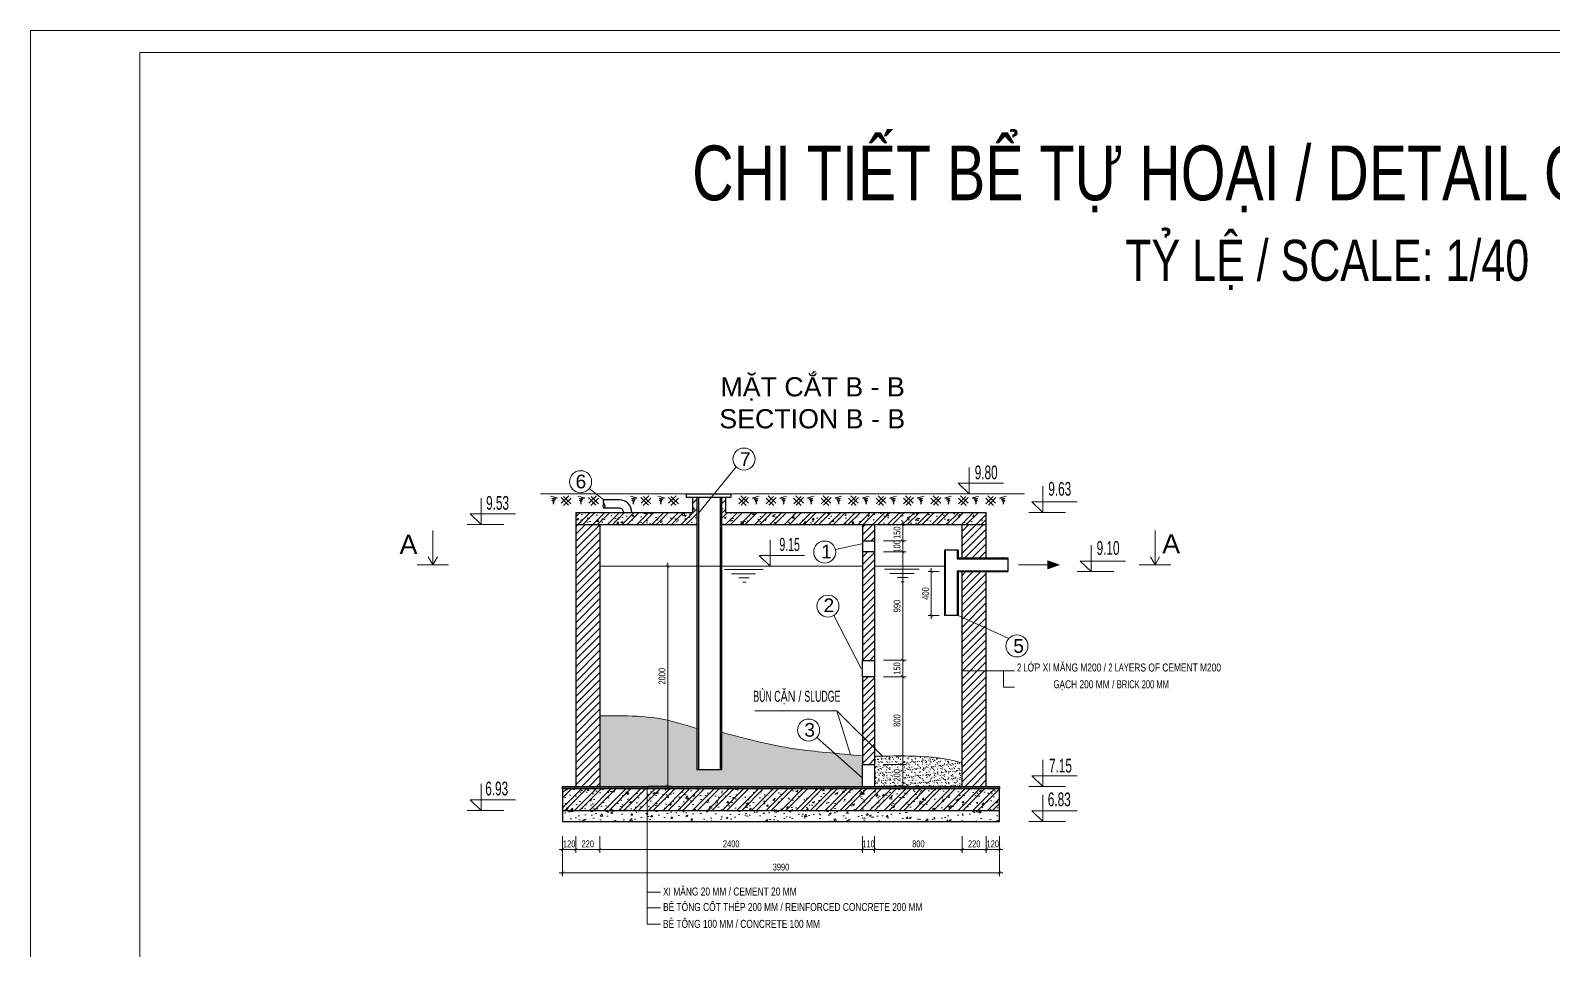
# Model space of a CAD drawing. Header units: millimetres. Extents: x -819040 to 60987, y -269988 to 131461.
# Drawn here: x -134897 to -120984, y -35667 to -27267 of the extents above; entities that cross this region are included whole.
import ezdxf

# ---------------------------------------------------------------- set-up
doc = ezdxf.new("R2010")
doc.units = ezdxf.units.MM
doc.layers.get('0').update_dxf_attribs({"lineweight": 9})
doc.layers.get('Defpoints').update_dxf_attribs({"lineweight": 9})
for name, color, linetype, lineweight in [('BE TU HOAI-CONTINOUS', 3, 'Continuous', 30), ('BUN CAN', 40, 'Continuous', 9), ('GHI CHU', 51, 'Continuous', 9), ('GHI CHU @ 50', 51, 'Continuous', 9), ('HATCH-BE TONG', 41, 'Continuous', 0), ('HATCH-CAN', 41, 'Continuous', 0), ('HATCH-COT THEP', 30, 'Continuous', 0), ('HATCH-GACH', 41, 'Continuous', 0), ('HATCH-XI MANG', 41, 'Continuous', 0), ('KHUNG GIAY-A2', 7, 'Continuous', 9), ('KICH THUOC', 21, 'Continuous', 13), ('KICH THUOC @ 25', 21, 'Continuous', 13), ('MO', 254, 'Continuous', 9), ('PTD-MAT DAT', 7, 'Continuous', 9)]:
    doc.layers.add(name, color=color, linetype=linetype, lineweight=lineweight)
doc.styles.add('arial', font='VnArial-NarrowH.TTF')
doc.styles.add('KICH THUOC', font='arial.ttf', dxfattribs={"width": 0.75})
doc.styles.get("Standard").update_dxf_attribs({"font": 'arial.ttf', "width": 0.75})
doc.styles.add('TCVN-10', font='arial.ttf', dxfattribs={"width": 0.75, "height": 10})
doc.styles.add('thep', font='VnArialH.TTF', dxfattribs={"width": 0.7})
doc.dimstyles.new('TCVN-2.5', dxfattribs={"dimtxt": 2.5, "dimasz": 1.2, "dimexe": 1.2, "dimexo": 0, "dimgap": 0.8, "dimtad": 1, "dimtoh": 1, "dimdec": 0, "dimzin": 0, "dimdsep": 46, "dimtxsty": 'KICH THUOC', "dimblk": 'ARCHTICK', "dimcen": 1.2, "dimdle": 1.2, "dimclrd": 31, "dimclre": 31, "dimclrt": 256, "dimadec": 0, "dimazin": 0, "dimtm": 1e-09, "dimtfac": 1, "dimtdec": 0, "dimtix": 1, "dimtofl": 0, "dimtmove": 0, "dimatfit": 2, "dimfxl": 7, "dimfxlon": 1, "dimtolj": 1, "dimtzin": 0, "dimlwd": -1, "dimlwe": -1, "dimarcsym": 1})
pattern_1 = [(45, (-2178.89, -239.356), (-33.67596, 33.67596), [])]
pattern_2 = [(50, (-2178.89, -259.36), (182.18467, -15.93909), [19.05, -209.55]), (355, (-2178.89, -259.36), (-35.24342, 191.05685), [15.24, -167.64058]), (100.45144, (-2163.7, -260.68), (146.94125, 175.11775), [16.19, -178.09024]), (46.1842, (-2178.89, -208.56), (271.07904, -42.04233), [28.575, -314.325]), (96.63556, (-2156.3, -212.06), (237.40413, 247.4261), [24.285, -267.1356]), (351.18415, (-2178.9, -208.56), (237.40413, 247.4261), [22.85997, -251.45973]), (21, (-2153.49, -221.26), (151.61439, -102.2652), [19.05, -209.55]), (326, (-2153.49, -221.26), (61.80203, 184.18797), [15.24, -167.64]), (71.45144, (-2140.85, -229.78), (213.41642, 81.92277), [16.19, -178.08994]), (37.5, (-2178.89, -259.356), (3.088603, 84.55504), [0, -165.608, 0, -170.18, 0, -168.275]), (7.5, (-2178.89, -259.36), (66.81966, 100.180575), [0, -97.028, 0, -161.798, 0, -64.135]), (327.5, (-2235.53, -259.356), (135.590595, -5.728744), [0, -63.5, 0, -198.12, 0, -262.89]), (317.5, (-2260.93, -259.36), (148.12918, 25.42649), [0, -82.55, 0, -131.572, 0, -186.69])]
pattern_3 = [(37.5, (-2178.89, -239.356), (-1.600031, 48.941324), [0, -38.608, 0, -43.18, 0, -41.275]), (7.5, (-2178.89, -239.356), (44.952328, 71.68251), [0, -20.828, 0, -34.798, 0, -13.335]), (327.5, (-2210.13, -239.356), (79.099237, 0.143718), [0, -12.7, 0, -45.72, 0, -59.69]), (317.5, (-2210.13, -239.356), (76.355645, 22.292932), [0, -6.35, 0, -29.972, 0, -34.29])]

# ---------------------------------------------------------------- blocks, each defined once
blk = doc.blocks.new('_ArchTick')
at = {"color": 0, "linetype": 'ByBlock', "const_width": 0.15}
blk.add_lwpolyline([(-0.5, -0.5), (0.5, 0.5)], dxfattribs=at)
blk = doc.blocks.new('*D2029')
at = {"layer": 'Defpoints', "color": 0, "transparency": 16777216}
for p in [(-129264, -32157), (-129076, -32157), (-129263, -34167)]:
    blk.add_point(p, dxfattribs=at)
at = {"layer": 'KICH THUOC', "color": 31, "transparency": 16777216}
for p, q in [((-129076, -34197), (-129076, -32127)), ((-129251, -32157), (-129046, -32157)), ((-129251, -34167), (-129046, -34167))]:
    blk.add_line(p, q, dxfattribs=at)
at = {"layer": 'KICH THUOC', "color": 31, "transparency": 16777216, "xscale": 29.99999999999998, "yscale": 29.99999999999998, "zscale": 29.99999999999998}
for p, rotation in [((-129076, -32157), 90), ((-129076, -34167), 270)]:
    blk.add_blockref('_ArchTick', p, dxfattribs=dict(at, rotation=rotation))
at = {"layer": 'KICH THUOC', "transparency": 16777216, "insert": (-129128, -33162), "char_height": 62.5, "attachment_point": 5, "rotation": 90, "style": 'KICH THUOC'}
blk.add_mtext('\\A1;2000', dxfattribs=at)
blk = doc.blocks.new('*D2050')
at = {"layer": 'Defpoints', "color": 0, "transparency": 16777216}
for p in [(-130036, -34622), (-129916, -34622), (-130036, -34744)]:
    blk.add_point(p, dxfattribs=at)
at = {"layer": 'KICH THUOC', "color": 31, "transparency": 16777216}
for p, q in [((-130036, -34622), (-130036, -34774)), ((-129916, -34622), (-129916, -34774)), ((-129886, -34744), (-130066, -34744))]:
    blk.add_line(p, q, dxfattribs=at)
at = {"layer": 'KICH THUOC', "color": 31, "transparency": 16777216, "xscale": 29.99999999999998, "yscale": 29.99999999999998, "zscale": 29.99999999999998, "rotation": 180}
blk.add_blockref('_ArchTick', (-130036, -34744), dxfattribs=at)
at = {"layer": 'KICH THUOC', "color": 31, "transparency": 16777216, "xscale": 29.99999999999998, "yscale": 29.99999999999998, "zscale": 29.99999999999998}
blk.add_blockref('_ArchTick', (-129916, -34744), dxfattribs=at)
at = {"layer": 'KICH THUOC', "transparency": 16777216, "insert": (-129976, -34693), "char_height": 62.5, "attachment_point": 5, "style": 'KICH THUOC'}
blk.add_mtext('\\A1;120', dxfattribs=at)
blk = doc.blocks.new('*D2051')
at = {"layer": 'Defpoints', "color": 0, "transparency": 16777216}
for p in [(-129916, -34622), (-129696, -34622), (-129696, -34744)]:
    blk.add_point(p, dxfattribs=at)
at = {"layer": 'KICH THUOC', "color": 31, "transparency": 16777216}
for p, q in [((-129916, -34622), (-129916, -34774)), ((-129696, -34622), (-129696, -34774)), ((-129946, -34744), (-129666, -34744))]:
    blk.add_line(p, q, dxfattribs=at)
at = {"layer": 'KICH THUOC', "color": 31, "transparency": 16777216, "xscale": 29.99999999999998, "yscale": 29.99999999999998, "zscale": 29.99999999999998, "rotation": 180}
blk.add_blockref('_ArchTick', (-129916, -34744), dxfattribs=at)
at = {"layer": 'KICH THUOC', "color": 31, "transparency": 16777216, "xscale": 29.99999999999998, "yscale": 29.99999999999998, "zscale": 29.99999999999998}
blk.add_blockref('_ArchTick', (-129696, -34744), dxfattribs=at)
at = {"layer": 'KICH THUOC', "transparency": 16777216, "insert": (-129806, -34693), "char_height": 62.5, "attachment_point": 5, "style": 'KICH THUOC'}
blk.add_mtext('\\A1;220', dxfattribs=at)
blk = doc.blocks.new('*D2052')
at = {"layer": 'Defpoints', "color": 0, "transparency": 16777216}
for p in [(-127296, -34622), (-127186, -34622), (-127186, -34744)]:
    blk.add_point(p, dxfattribs=at)
at = {"layer": 'KICH THUOC', "color": 31, "transparency": 16777216}
for p, q in [((-127296, -34622), (-127296, -34774)), ((-127186, -34622), (-127186, -34774)), ((-127326, -34744), (-127156, -34744))]:
    blk.add_line(p, q, dxfattribs=at)
at = {"layer": 'KICH THUOC', "color": 31, "transparency": 16777216, "xscale": 29.99999999999998, "yscale": 29.99999999999998, "zscale": 29.99999999999998, "rotation": 180}
blk.add_blockref('_ArchTick', (-127296, -34744), dxfattribs=at)
at = {"layer": 'KICH THUOC', "color": 31, "transparency": 16777216, "xscale": 29.99999999999998, "yscale": 29.99999999999998, "zscale": 29.99999999999998}
blk.add_blockref('_ArchTick', (-127186, -34744), dxfattribs=at)
at = {"layer": 'KICH THUOC', "transparency": 16777216, "insert": (-127241, -34693), "char_height": 62.5, "attachment_point": 5, "style": 'KICH THUOC'}
blk.add_mtext('\\A1;110', dxfattribs=at)
blk = doc.blocks.new('*D2053')
at = {"layer": 'Defpoints', "color": 0, "transparency": 16777216}
for p in [(-127186, -34622), (-126386, -34622), (-126386, -34744)]:
    blk.add_point(p, dxfattribs=at)
at = {"layer": 'KICH THUOC', "color": 31, "transparency": 16777216}
for p, q in [((-127186, -34622), (-127186, -34774)), ((-126386, -34622), (-126386, -34774)), ((-127216, -34744), (-126356, -34744))]:
    blk.add_line(p, q, dxfattribs=at)
at = {"layer": 'KICH THUOC', "color": 31, "transparency": 16777216, "xscale": 29.99999999999998, "yscale": 29.99999999999998, "zscale": 29.99999999999998, "rotation": 180}
blk.add_blockref('_ArchTick', (-127186, -34744), dxfattribs=at)
at = {"layer": 'KICH THUOC', "color": 31, "transparency": 16777216, "xscale": 29.99999999999998, "yscale": 29.99999999999998, "zscale": 29.99999999999998}
blk.add_blockref('_ArchTick', (-126386, -34744), dxfattribs=at)
at = {"layer": 'KICH THUOC', "transparency": 16777216, "insert": (-126786, -34693), "char_height": 62.5, "attachment_point": 5, "style": 'KICH THUOC'}
blk.add_mtext('\\A1;800', dxfattribs=at)
blk = doc.blocks.new('*D2054')
at = {"layer": 'Defpoints', "color": 0, "transparency": 16777216}
for p in [(-126386, -34622), (-126166, -34622), (-126166, -34744)]:
    blk.add_point(p, dxfattribs=at)
at = {"layer": 'KICH THUOC', "color": 31, "transparency": 16777216}
for p, q in [((-126386, -34622), (-126386, -34774)), ((-126166, -34622), (-126166, -34774)), ((-126416, -34744), (-126136, -34744))]:
    blk.add_line(p, q, dxfattribs=at)
at = {"layer": 'KICH THUOC', "color": 31, "transparency": 16777216, "xscale": 29.99999999999998, "yscale": 29.99999999999998, "zscale": 29.99999999999998, "rotation": 180}
blk.add_blockref('_ArchTick', (-126386, -34744), dxfattribs=at)
at = {"layer": 'KICH THUOC', "color": 31, "transparency": 16777216, "xscale": 29.99999999999998, "yscale": 29.99999999999998, "zscale": 29.99999999999998}
blk.add_blockref('_ArchTick', (-126166, -34744), dxfattribs=at)
at = {"layer": 'KICH THUOC', "transparency": 16777216, "insert": (-126276, -34693), "char_height": 62.5, "attachment_point": 5, "style": 'KICH THUOC'}
blk.add_mtext('\\A1;220', dxfattribs=at)
blk = doc.blocks.new('*D2055')
at = {"layer": 'Defpoints', "color": 0, "transparency": 16777216}
for p in [(-130036, -34622), (-126046, -34622), (-126046, -34957)]:
    blk.add_point(p, dxfattribs=at)
at = {"layer": 'KICH THUOC', "color": 31, "transparency": 16777216}
for p, q in [((-130036, -34782), (-130036, -34987)), ((-126046, -34782), (-126046, -34987)), ((-130066, -34957), (-126016, -34957))]:
    blk.add_line(p, q, dxfattribs=at)
at = {"layer": 'KICH THUOC', "color": 31, "transparency": 16777216, "xscale": 29.99999999999998, "yscale": 29.99999999999998, "zscale": 29.99999999999998, "rotation": 180}
blk.add_blockref('_ArchTick', (-130036, -34957), dxfattribs=at)
at = {"layer": 'KICH THUOC', "color": 31, "transparency": 16777216, "xscale": 29.99999999999998, "yscale": 29.99999999999998, "zscale": 29.99999999999998}
blk.add_blockref('_ArchTick', (-126046, -34957), dxfattribs=at)
at = {"layer": 'KICH THUOC', "transparency": 16777216, "insert": (-128041, -34905), "char_height": 62.5, "attachment_point": 5, "style": 'KICH THUOC'}
blk.add_mtext('\\A1;3990', dxfattribs=at)
blk = doc.blocks.new('*D2065')
at = {"layer": 'Defpoints', "color": 0, "transparency": 16777216}
for p in [(-126166, -34622), (-126046, -34622), (-126046, -34744)]:
    blk.add_point(p, dxfattribs=at)
at = {"layer": 'KICH THUOC', "color": 31, "transparency": 16777216}
for p, q in [((-126166, -34622), (-126166, -34774)), ((-126046, -34622), (-126046, -34774)), ((-126196, -34744), (-126016, -34744))]:
    blk.add_line(p, q, dxfattribs=at)
at = {"layer": 'KICH THUOC', "color": 31, "transparency": 16777216, "xscale": 29.99999999999998, "yscale": 29.99999999999998, "zscale": 29.99999999999998, "rotation": 180}
blk.add_blockref('_ArchTick', (-126166, -34744), dxfattribs=at)
at = {"layer": 'KICH THUOC', "color": 31, "transparency": 16777216, "xscale": 29.99999999999998, "yscale": 29.99999999999998, "zscale": 29.99999999999998}
blk.add_blockref('_ArchTick', (-126046, -34744), dxfattribs=at)
at = {"layer": 'KICH THUOC', "transparency": 16777216, "insert": (-126106, -34693), "char_height": 62.5, "attachment_point": 5, "style": 'KICH THUOC'}
blk.add_mtext('\\A1;120', dxfattribs=at)
blk = doc.blocks.new('*D2068')
at = {"layer": 'Defpoints', "color": 0, "transparency": 16777216}
for p in [(-126595, -32207), (-126668, -32607), (-126595, -32607)]:
    blk.add_point(p, dxfattribs=at)
at = {"layer": 'KICH THUOC', "color": 31, "transparency": 16777216}
for p, q in [((-126595, -32207), (-126698, -32207)), ((-126668, -32177), (-126668, -32637)), ((-126595, -32607), (-126698, -32607))]:
    blk.add_line(p, q, dxfattribs=at)
at = {"layer": 'KICH THUOC', "color": 31, "transparency": 16777216, "xscale": 29.99999999999998, "yscale": 29.99999999999998, "zscale": 29.99999999999998}
for p, rotation in [((-126668, -32207), 90), ((-126668, -32607), 270)]:
    blk.add_blockref('_ArchTick', p, dxfattribs=dict(at, rotation=rotation))
at = {"layer": 'KICH THUOC', "transparency": 16777216, "insert": (-126720, -32407), "char_height": 62.5, "attachment_point": 5, "rotation": 90, "style": 'KICH THUOC'}
blk.add_mtext('\\A1;400', dxfattribs=at)
blk = doc.blocks.new('*D2071')
at = {"layer": 'Defpoints', "color": 0, "transparency": 16777216}
for p in [(-129696, -34622), (-127296, -34622), (-127296, -34744)]:
    blk.add_point(p, dxfattribs=at)
at = {"layer": 'KICH THUOC', "color": 31, "transparency": 16777216}
for p, q in [((-129696, -34622), (-129696, -34774)), ((-127296, -34622), (-127296, -34774)), ((-129726, -34744), (-127266, -34744))]:
    blk.add_line(p, q, dxfattribs=at)
at = {"layer": 'KICH THUOC', "color": 31, "transparency": 16777216, "xscale": 29.99999999999998, "yscale": 29.99999999999998, "zscale": 29.99999999999998, "rotation": 180}
blk.add_blockref('_ArchTick', (-129696, -34744), dxfattribs=at)
at = {"layer": 'KICH THUOC', "color": 31, "transparency": 16777216, "xscale": 29.99999999999998, "yscale": 29.99999999999998, "zscale": 29.99999999999998}
blk.add_blockref('_ArchTick', (-127296, -34744), dxfattribs=at)
at = {"layer": 'KICH THUOC', "transparency": 16777216, "insert": (-128496, -34693), "char_height": 62.5, "attachment_point": 5, "style": 'KICH THUOC'}
blk.add_mtext('\\A1;2400', dxfattribs=at)
blk = doc.blocks.new('*D2073')
at = {"layer": 'Defpoints', "color": 0, "transparency": 16777216}
for p in [(-127186, -33967), (-126929, -33967), (-127186, -34167)]:
    blk.add_point(p, dxfattribs=at)
at = {"layer": 'KICH THUOC', "color": 31, "transparency": 16777216}
for p, q in [((-126929, -34197), (-126929, -33937)), ((-127104, -33967), (-126899, -33967)), ((-127104, -34167), (-126899, -34167))]:
    blk.add_line(p, q, dxfattribs=at)
at = {"layer": 'KICH THUOC', "color": 31, "transparency": 16777216, "xscale": 29.99999999999998, "yscale": 29.99999999999998, "zscale": 29.99999999999998}
for p, rotation in [((-126929, -33967), 90), ((-126929, -34167), 270)]:
    blk.add_blockref('_ArchTick', p, dxfattribs=dict(at, rotation=rotation))
at = {"layer": 'KICH THUOC', "transparency": 16777216, "insert": (-126981, -34067), "char_height": 62.5, "attachment_point": 5, "rotation": 90, "style": 'KICH THUOC'}
blk.add_mtext('\\A1;200', dxfattribs=at)
blk = doc.blocks.new('*D2074')
at = {"layer": 'Defpoints', "color": 0, "transparency": 16777216}
for p in [(-127186, -33167), (-126929, -33167), (-127186, -33967)]:
    blk.add_point(p, dxfattribs=at)
at = {"layer": 'KICH THUOC', "color": 31, "transparency": 16777216}
for p, q in [((-127104, -33167), (-126899, -33167)), ((-126929, -33997), (-126929, -33137)), ((-127104, -33967), (-126899, -33967))]:
    blk.add_line(p, q, dxfattribs=at)
at = {"layer": 'KICH THUOC', "color": 31, "transparency": 16777216, "xscale": 29.99999999999998, "yscale": 29.99999999999998, "zscale": 29.99999999999998}
for p, rotation in [((-126929, -33167), 90), ((-126929, -33967), 270)]:
    blk.add_blockref('_ArchTick', p, dxfattribs=dict(at, rotation=rotation))
at = {"layer": 'KICH THUOC', "transparency": 16777216, "insert": (-126981, -33567), "char_height": 62.5, "attachment_point": 5, "rotation": 90, "style": 'KICH THUOC'}
blk.add_mtext('\\A1;800', dxfattribs=at)
blk = doc.blocks.new('*D2075')
at = {"layer": 'Defpoints', "color": 0, "transparency": 16777216}
for p in [(-127186, -33017), (-126929, -33017), (-127186, -33167)]:
    blk.add_point(p, dxfattribs=at)
at = {"layer": 'KICH THUOC', "color": 31, "transparency": 16777216}
for p, q in [((-127104, -33017), (-126899, -33017)), ((-126929, -33197), (-126929, -32987)), ((-127104, -33167), (-126899, -33167))]:
    blk.add_line(p, q, dxfattribs=at)
at = {"layer": 'KICH THUOC', "color": 31, "transparency": 16777216, "xscale": 29.99999999999998, "yscale": 29.99999999999998, "zscale": 29.99999999999998}
for p, rotation in [((-126929, -33017), 90), ((-126929, -33167), 270)]:
    blk.add_blockref('_ArchTick', p, dxfattribs=dict(at, rotation=rotation))
at = {"layer": 'KICH THUOC', "transparency": 16777216, "insert": (-126981, -33092), "char_height": 62.5, "attachment_point": 5, "rotation": 90, "style": 'KICH THUOC'}
blk.add_mtext('\\A1;150', dxfattribs=at)
blk = doc.blocks.new('*D2076')
at = {"layer": 'Defpoints', "color": 0, "transparency": 16777216}
for p in [(-127186, -32027), (-126929, -32027), (-127186, -33017)]:
    blk.add_point(p, dxfattribs=at)
at = {"layer": 'KICH THUOC', "color": 31, "transparency": 16777216}
for p, q in [((-126929, -33047), (-126929, -31997)), ((-127104, -32027), (-126899, -32027)), ((-127104, -33017), (-126899, -33017))]:
    blk.add_line(p, q, dxfattribs=at)
at = {"layer": 'KICH THUOC', "color": 31, "transparency": 16777216, "xscale": 29.99999999999998, "yscale": 29.99999999999998, "zscale": 29.99999999999998}
for p, rotation in [((-126929, -32027), 90), ((-126929, -33017), 270)]:
    blk.add_blockref('_ArchTick', p, dxfattribs=dict(at, rotation=rotation))
at = {"layer": 'KICH THUOC', "transparency": 16777216, "insert": (-126981, -32522), "char_height": 62.5, "attachment_point": 5, "rotation": 90, "style": 'KICH THUOC'}
blk.add_mtext('\\A1;990', dxfattribs=at)
blk = doc.blocks.new('*D2077')
at = {"layer": 'Defpoints', "color": 0, "transparency": 16777216}
for p in [(-127186, -31927), (-126929, -31927), (-127186, -32027)]:
    blk.add_point(p, dxfattribs=at)
at = {"layer": 'KICH THUOC', "color": 31, "transparency": 16777216}
for p, q in [((-127104, -31927), (-126899, -31927)), ((-126929, -32057), (-126929, -31897)), ((-127104, -32027), (-126899, -32027))]:
    blk.add_line(p, q, dxfattribs=at)
at = {"layer": 'KICH THUOC', "color": 31, "transparency": 16777216, "xscale": 29.99999999999998, "yscale": 29.99999999999998, "zscale": 29.99999999999998}
for p, rotation in [((-126929, -31927), 90), ((-126929, -32027), 270)]:
    blk.add_blockref('_ArchTick', p, dxfattribs=dict(at, rotation=rotation))
at = {"layer": 'KICH THUOC', "transparency": 16777216, "insert": (-126981, -31977), "char_height": 62.5, "attachment_point": 5, "rotation": 90, "style": 'KICH THUOC'}
blk.add_mtext('\\A1;100', dxfattribs=at)
blk = doc.blocks.new('*U59')
at = {"layer": 'PTD-MAT DAT'}
for p, q in [((-147434, -32064), (-142090, -32064)), ((-147152, -32274), (-147291, -32139)), ((-147290, -32248), (-147155, -32109)), ((-147113, -32234), (-147252, -32100)), ((-147244, -32270), (-147110, -32131)), ((-146652, -32274), (-146791, -32139)), ((-146790, -32248), (-146655, -32109)), ((-146613, -32234), (-146752, -32100)), ((-146744, -32270), (-146610, -32131)), ((-146152, -32274), (-146291, -32139)), ((-146290, -32248), (-146155, -32109)), ((-146113, -32234), (-146252, -32100)), ((-146244, -32270), (-146110, -32131)), ((-145652, -32274), (-145791, -32139)), ((-145790, -32248), (-145655, -32109)), ((-145613, -32234), (-145752, -32100)), ((-145744, -32270), (-145610, -32131)), ((-145152, -32274), (-145291, -32139)), ((-145290, -32248), (-145155, -32109)), ((-145113, -32234), (-145252, -32100)), ((-145244, -32270), (-145110, -32131)), ((-144652, -32274), (-144791, -32139)), ((-144790, -32248), (-144655, -32109)), ((-144613, -32234), (-144752, -32100)), ((-144744, -32270), (-144610, -32131)), ((-144152, -32274), (-144291, -32139)), ((-144290, -32248), (-144155, -32109)), ((-144113, -32234), (-144252, -32100)), ((-144244, -32270), (-144110, -32131)), ((-143652, -32274), (-143791, -32139)), ((-143790, -32248), (-143655, -32109)), ((-143613, -32234), (-143752, -32100)), ((-143744, -32270), (-143610, -32131)), ((-143152, -32274), (-143291, -32139)), ((-143290, -32248), (-143155, -32109)), ((-143113, -32234), (-143252, -32100)), ((-143244, -32270), (-143110, -32131)), ((-142652, -32274), (-142791, -32139)), ((-142790, -32248), (-142655, -32109)), ((-142613, -32234), (-142752, -32100)), ((-142744, -32270), (-142610, -32131))]:
    blk.add_line(p, q, dxfattribs=at)
for points in [[(-146917, -32107), (-147033, -32140), (-146939, -32150), (-147006, -32174), (-146944, -32184), (-146986, -32201), (-146959, -32208), (-146975, -32217), (-146967, -32227), (-146975, -32240), (-146967, -32254)], [(-146417, -32107), (-146533, -32140), (-146439, -32150), (-146506, -32174), (-146444, -32184), (-146486, -32201), (-146459, -32208), (-146475, -32217), (-146467, -32227), (-146475, -32240), (-146467, -32254)], [(-145917, -32107), (-146033, -32140), (-145939, -32150), (-146006, -32174), (-145944, -32184), (-145986, -32201), (-145959, -32208), (-145975, -32217), (-145967, -32227), (-145975, -32240), (-145967, -32254)], [(-145417, -32107), (-145533, -32140), (-145439, -32150), (-145506, -32174), (-145444, -32184), (-145486, -32201), (-145459, -32208), (-145475, -32217), (-145467, -32227), (-145475, -32240), (-145467, -32254)], [(-144917, -32107), (-145033, -32140), (-144939, -32150), (-145006, -32174), (-144944, -32184), (-144986, -32201), (-144959, -32208), (-144975, -32217), (-144967, -32227), (-144975, -32240), (-144967, -32254)], [(-144417, -32107), (-144533, -32140), (-144439, -32150), (-144506, -32174), (-144444, -32184), (-144486, -32201), (-144459, -32208), (-144475, -32217), (-144467, -32227), (-144475, -32240), (-144467, -32254)], [(-143917, -32107), (-144033, -32140), (-143939, -32150), (-144006, -32174), (-143944, -32184), (-143986, -32201), (-143959, -32208), (-143975, -32217), (-143967, -32227), (-143975, -32240), (-143967, -32254)], [(-143417, -32107), (-143533, -32140), (-143439, -32150), (-143506, -32174), (-143444, -32184), (-143486, -32201), (-143459, -32208), (-143475, -32217), (-143467, -32227), (-143475, -32240), (-143467, -32254)], [(-142917, -32107), (-143033, -32140), (-142939, -32150), (-143006, -32174), (-142944, -32184), (-142986, -32201), (-142959, -32208), (-142975, -32217), (-142967, -32227), (-142975, -32240), (-142967, -32254)], [(-142417, -32107), (-142533, -32140), (-142439, -32150), (-142506, -32174), (-142444, -32184), (-142486, -32201), (-142459, -32208), (-142475, -32217), (-142467, -32227), (-142475, -32240), (-142467, -32254)]]:
    blk.add_spline(points, degree=3, dxfattribs=at)
blk = doc.blocks.new('*U60')
at = {"layer": 'PTD-MAT DAT'}
for p, q in [((-147434, -32064), (-148634, -32064)), ((-148125, -32270), (-148259, -32131)), ((-148256, -32234), (-148117, -32100)), ((-148217, -32274), (-148078, -32139)), ((-148079, -32248), (-148214, -32109)), ((-147625, -32270), (-147759, -32131)), ((-147756, -32234), (-147617, -32100)), ((-147717, -32274), (-147578, -32139)), ((-147579, -32248), (-147714, -32109))]:
    blk.add_line(p, q, dxfattribs=at)
for points in [[(-148452, -32107), (-148336, -32140), (-148430, -32150), (-148363, -32174), (-148425, -32184), (-148383, -32201), (-148410, -32208), (-148394, -32217), (-148402, -32227), (-148394, -32240), (-148402, -32254)], [(-147952, -32107), (-147836, -32140), (-147930, -32150), (-147863, -32174), (-147925, -32184), (-147883, -32201), (-147910, -32208), (-147894, -32217), (-147902, -32227), (-147894, -32240), (-147902, -32254)]]:
    blk.add_spline(points, degree=3, dxfattribs=at)
blk = doc.blocks.new('*D2125')
at = {"layer": 'Defpoints', "color": 0, "transparency": 16777216}
for p in [(-126929, -31777), (-126929, -31777), (-127186, -31927)]:
    blk.add_point(p, dxfattribs=at)
at = {"layer": 'KICH THUOC', "color": 31, "transparency": 16777216}
for p, q in [((-126929, -31777), (-126959, -31777)), ((-126929, -31957), (-126929, -31747)), ((-127104, -31927), (-126899, -31927))]:
    blk.add_line(p, q, dxfattribs=at)
at = {"layer": 'KICH THUOC', "color": 31, "transparency": 16777216, "xscale": 29.99999999999998, "yscale": 29.99999999999998, "zscale": 29.99999999999998}
for p, rotation in [((-126929, -31777), 90), ((-126929, -31927), 270)]:
    blk.add_blockref('_ArchTick', p, dxfattribs=dict(at, rotation=rotation))
at = {"layer": 'KICH THUOC', "transparency": 16777216, "insert": (-126981, -31852), "char_height": 62.5, "attachment_point": 5, "rotation": 90, "style": 'KICH THUOC'}
blk.add_mtext('\\A1;150', dxfattribs=at)

msp = doc.modelspace()

# ---------------------------------------------------------------- hatches: boundary and pattern name
at = {"layer": 'HATCH-BE TONG'}
h = msp.add_hatch(dxfattribs=at)
h.set_pattern_fill('AR-CONC', color=256)
h.set_pattern_definition([(50, (-2178.89, -239.36), (182.18467, -15.93909), [19.05, -209.55]), (355, (-2178.89, -239.36), (-35.24342, 191.05685), [15.24, -167.64058]), (100.45144, (-2163.7, -240.68), (146.94125, 175.11775), [16.19, -178.09024]), (46.1842, (-2178.89, -188.56), (271.07904, -42.04233), [28.575, -314.325]), (96.63556, (-2156.3, -192.06), (237.40413, 247.4261), [24.285, -267.1356]), (351.18415, (-2178.9, -188.56), (237.40413, 247.4261), [22.85997, -251.45973]), (21, (-2153.49, -201.26), (151.61439, -102.2652), [19.05, -209.55]), (326, (-2153.49, -201.26), (61.80203, 184.18797), [15.24, -167.64]), (71.45144, (-2140.85, -209.78), (213.41642, 81.92277), [16.19, -178.08994]), (37.5, (-2178.89, -239.356), (3.088603, 84.55504), [0, -165.608, 0, -170.18, 0, -168.275]), (7.5, (-2178.89, -239.36), (66.81966, 100.180575), [0, -97.028, 0, -161.798, 0, -64.135]), (327.5, (-2235.53, -239.356), (135.590595, -5.728744), [0, -63.5, 0, -198.12, 0, -262.89]), (317.5, (-2260.93, -239.36), (148.12918, 25.42649), [0, -82.55, 0, -131.572, 0, -186.69])])
h.paths.add_polyline_path([(-128808.5, -31547.5), (-128846, -31547.5), (-128846, -31667.5), (-129479.6, -31667.5), (-129916, -31667.5), (-129916, -31777.5), (-129479.6, -31777.5), (-128808.5, -31777.5)])
h.paths.add_polyline_path([(-126166, -31667.5), (-127646, -31667.5), (-128546, -31667.5), (-128546, -31547.5), (-128583.5, -31547.5), (-128583.5, -31777.5), (-127696, -31777.5), (-126166, -31777.5)])
h = msp.add_hatch(dxfattribs=at)
h.set_pattern_fill('AR-CONC', color=256)
h.set_pattern_definition(pattern_2)
h.paths.add_polyline_path([(-126046, -34187.5), (-129263.1, -34187.5), (-129263.1, -34387.5), (-126046, -34387.5)])
h.paths.add_polyline_path([(-129263.1, -34187.5), (-130036, -34187.5), (-130036, -34387.5), (-129263.1, -34387.5)])
h = msp.add_hatch(dxfattribs=at)
h.set_pattern_fill('AR-CONC', color=256)
h.set_pattern_definition(pattern_2)
h.paths.add_polyline_path([(-126046, -34387.5), (-129263.1, -34387.5), (-129263.1, -34487.5), (-126046, -34487.5)])
h.paths.add_polyline_path([(-129263.1, -34387.5), (-130036, -34387.5), (-130036, -34487.5), (-129263.1, -34487.5)])
at = {"layer": 'HATCH-CAN'}
h = msp.add_hatch(dxfattribs=at)
h.set_pattern_fill('AR-SAND', color=256)
h.set_pattern_definition(pattern_3)
edge = h.paths.add_edge_path()
edge.add_spline(control_points=[(-128808.5, -33639.8), (-128927.9, -33602.9), (-129165.7, -33529.3), (-129468.3, -33523), (-129643.8, -33523.4), (-129696, -33523.5)], knot_values=[0, 0, 0, 0, 373.1402615, 743.1411679, 900.131054, 900.131054, 900.131054, 900.131054], degree=3, periodic=0)
edge.add_line((-129696, -33523.5), (-129696, -34167.5))
edge.add_line((-129696, -34167.5), (-127296, -34167.5))
edge.add_line((-127296, -34167.5), (-127296, -33967.5))
edge.add_line((-127296, -33967.5), (-127296, -33890))
edge.add_spline(control_points=[(-127296, -33890), (-127406.5, -33879.6), (-127613.7, -33860), (-128048, -33816.2), (-128362.9, -33732.8), (-128583.5, -33673.8)], knot_values=[12.9043982, 12.9043982, 12.9043982, 12.9043982, 345.8757336, 637.3237923, 1320.7588681, 1320.7588681, 1320.7588681, 1320.7588681], degree=3, periodic=0)
edge.add_line((-128583.5, -33673.8), (-128583.5, -34017.4))
edge.add_line((-128583.5, -34017.4), (-128808.5, -34017.4))
edge.add_line((-128808.5, -34017.4), (-128808.5, -33639.8))
h = msp.add_hatch(dxfattribs=at)
h.set_pattern_fill('AR-SAND', color=256)
h.set_pattern_definition(pattern_3)
edge = h.paths.add_edge_path()
edge.add_spline(control_points=[(-126386, -33955.4), (-126416.5, -33946.5), (-126493.9, -33923.9), (-126760.3, -33883.8), (-126997.6, -33889.1), (-127186, -33893.3)], knot_values=[0, 0, 0, 0, 95.2440023, 241.5570627, 805.505561, 805.505561, 805.505561, 805.505561], degree=3, periodic=0)
edge.add_line((-127186, -33893.3), (-127186, -33967.5))
edge.add_line((-127186, -33967.5), (-127186, -34167.5))
edge.add_line((-127186, -34167.5), (-126386, -34167.5))
edge.add_line((-126386, -34167.5), (-126386, -33955.4))
at = {"layer": 'HATCH-COT THEP'}
h = msp.add_hatch(dxfattribs=at)
h.set_pattern_fill('ANSI32', color=256, scale=10)
h.set_pattern_definition([(45, (-2178.89, -239.36), (-67.35192, 67.35192), []), (45, (-2133.99, -239.36), (-67.35192, 67.35192), [])])
h.paths.add_polyline_path([(-128808.5, -31547.5), (-128846, -31547.5), (-128846, -31667.5), (-129479.6, -31667.5), (-129916, -31667.5), (-129916, -31777.5), (-129479.6, -31777.5), (-128808.5, -31777.5)])
h.paths.add_polyline_path([(-126166, -31667.5), (-127646, -31667.5), (-128546, -31667.5), (-128546, -31547.5), (-128583.5, -31547.5), (-128583.5, -31777.5), (-127696, -31777.5), (-126166, -31777.5)])
h = msp.add_hatch(dxfattribs=at)
h.set_pattern_fill('ANSI32', color=256, scale=10)
h.set_pattern_definition([(45, (-2178.89, -259.36), (-67.35192, 67.35192), []), (45, (-2133.99, -259.36), (-67.35192, 67.35192), [])])
h.paths.add_polyline_path([(-129263.1, -34187.5), (-130036, -34187.5), (-130036, -34387.5), (-129263.1, -34387.5)])
h.paths.add_polyline_path([(-126046, -34187.5), (-129263.1, -34187.5), (-129263.1, -34387.5), (-126046, -34387.5)])
at = {"layer": 'HATCH-GACH'}
h = msp.add_hatch(dxfattribs=at)
h.set_pattern_fill('ANSI31', color=256, scale=15)
h.set_pattern_definition(pattern_1)
h.paths.add_polyline_path([(-129916, -31777.5), (-129916, -32167.5), (-129696, -32167.5), (-129696, -31777.5)])
h.paths.add_polyline_path([(-129696, -32167.5), (-129916, -32167.5), (-129916, -34167.5), (-129696, -34167.5)])
h = msp.add_hatch(dxfattribs=at)
h.set_pattern_fill('ANSI31', color=256, scale=15)
h.set_pattern_definition(pattern_1)
h.paths.add_polyline_path([(-127186, -31777.5), (-127296, -31777.5), (-127296, -31927.5), (-127186, -31927.5)])
h = msp.add_hatch(dxfattribs=at)
h.set_pattern_fill('ANSI31', color=256, scale=15)
h.set_pattern_definition(pattern_1)
h.paths.add_polyline_path([(-126166, -32207.5), (-126386, -32207.5), (-126386, -34167.5), (-126166, -34167.5)])
h.paths.add_polyline_path([(-126386, -32082.5), (-126166, -32082.5), (-126166, -31777.5), (-126386, -31777.5)])
h = msp.add_hatch(dxfattribs=at)
h.set_pattern_fill('ANSI31', color=256, scale=15)
h.set_pattern_definition(pattern_1)
h.paths.add_polyline_path([(-127186, -32027.5), (-127296, -32027.5), (-127296, -33017.5), (-127186, -33017.5)])
h = msp.add_hatch(dxfattribs=at)
h.set_pattern_fill('ANSI31', color=256, scale=15)
h.set_pattern_definition(pattern_1)
h.paths.add_polyline_path([(-127186, -33167.5), (-127296, -33167.5), (-127296, -33967.5), (-127186, -33967.5)])
at = {"layer": 'HATCH-XI MANG'}
h = msp.add_hatch(dxfattribs=at)
h.set_pattern_fill('DOTS', color=256, scale=5)
h.paths.add_polyline_path([(-126046, -34167.5), (-130036, -34167.5), (-130036, -34187.5), (-126046, -34187.5)])
at = {"layer": 'MO'}
msp.add_hatch(color=256, dxfattribs=at).paths.add_polyline_path([(-125500.6, -32145), (-125602.5, -32107.7), (-125602.5, -32182.2)])

# ---------------------------------------------------------------- linework, layer by layer
at = {"layer": 'BE TU HOAI-CONTINOUS', "ltscale": 100}
for p, q in [((-129517.1, -31551.5), (-129659, -31551.5)), ((-128906.2, -31497.5), (-128499.4, -31497.5)), ((-128906.2, -31497.5), (-128906.2, -31527.5)), ((-128906.2, -31527.5), (-128796, -31527.5)), ((-128846, -31667.5), (-128846, -31527.5)), ((-128808.5, -31527.5), (-128808.5, -34017.4)), ((-128796, -31527.5), (-128499.4, -31527.5)), ((-128796, -31527.5), (-128796, -34017.4)), ((-128596, -31527.5), (-128596, -34017.4)), ((-128583.5, -31527.5), (-128583.5, -34017.4)), ((-128546, -31667.5), (-128546, -31527.5)), ((-128499.4, -31497.5), (-128499.4, -31527.5)), ((-129916, -31667.5), (-129916, -32167.5)), ((-129916, -31667.5), (-129479.6, -31667.5)), ((-129517.1, -31626.5), (-129659, -31626.5)), ((-129479.6, -31667.5), (-128846, -31667.5)), ((-128546, -31667.5), (-127646, -31667.5)), ((-127646, -31667.5), (-126166, -31667.5)), ((-126166, -32082.5), (-126166, -31667.5)), ((-129916, -31777.5), (-129479.6, -31777.5)), ((-129696, -31777.5), (-129696, -32167.5)), ((-129479.6, -31777.5), (-128808.5, -31777.5)), ((-128583.5, -31777.5), (-127696, -31777.5)), ((-127696, -31777.5), (-126166, -31777.5)), ((-127296, -31777.5), (-127296, -33017.5)), ((-127186, -31777.5), (-127186, -33017.5)), ((-126386, -32082.5), (-126386, -31777.5)), ((-126548.5, -32010.7), (-126548.5, -32607.5)), ((-126423.5, -32010.7), (-126548.5, -32010.7)), ((-126541, -32010.7), (-126541, -32607.5)), ((-126431, -32010.7), (-126431, -32090)), ((-126431, -32090), (-125967.7, -32090)), ((-126423.5, -32010.7), (-126423.5, -32082.5)), ((-126423.5, -32082.5), (-125967.7, -32082.5)), ((-125967.7, -32082.5), (-125967.7, -32207.5)), ((-129916, -32167.5), (-129916, -34167.5)), ((-129696, -32167.5), (-129696, -34167.5)), ((-126431, -32200), (-126431, -32607.5)), ((-126431, -32200), (-125967.7, -32200)), ((-126423.5, -32207.5), (-126423.5, -32607.5)), ((-126423.5, -32207.5), (-125967.7, -32207.5)), ((-126386, -34167.5), (-126386, -32207.5)), ((-126166, -34167.5), (-126166, -32207.5)), ((-126423.5, -32607.5), (-126548.5, -32607.5)), ((-127296, -33167.5), (-127296, -33967.5)), ((-127186, -33167.5), (-127186, -33967.5)), ((-128583.5, -34017.4), (-128808.5, -34017.4)), ((-130036, -34187.5), (-130036, -34487.5)), ((-130036, -34187.5), (-126046, -34187.5)), ((-126046, -34487.5), (-126046, -34187.5)), ((-130036, -34387.5), (-126046, -34387.5)), ((-130036, -34487.5), (-126046, -34487.5))]:
    msp.add_line(p, q, dxfattribs=at)
for points in [[(-129659, -31551.5, 0.3854137), (-129659, -31588.4, -0.4446401), (-129659, -31626.5, -1)], [(-129659, -31588.4, 0.4446401), (-129659, -31626.5)]]:
    msp.add_lwpolyline(points, format="xyb", dxfattribs=at)
for points in [[(-127296, -31927.5), (-127186, -31927.5)], [(-127186, -32027.5), (-127296, -32027.5)], [(-127296, -34167.5), (-127296, -33967.5), (-127186, -33967.5), (-127186, -34167.5)]]:
    msp.add_lwpolyline(points, dxfattribs=at)
msp.add_lwpolyline([(-127296, -33017.5), (-127186, -33017.5), (-127186, -33167.5), (-127296, -33167.5)], close=True, dxfattribs=at)
at = {"layer": 'BE TU HOAI-CONTINOUS'}
msp.add_lwpolyline([(-130036, -34167.5), (-126046, -34167.5), (-126046, -34187.5), (-130036, -34187.5)], close=True, dxfattribs=at)
at = {"layer": 'BE TU HOAI-CONTINOUS', "ltscale": 100}
for centre, radius, start, end in [((-129517.2, -31664), 112.6, 358.25006, 89.98111), ((-129517.2, -31664.2), 37.7, 355.00897, 89.84653)]:
    msp.add_arc(centre, radius, start, end, dxfattribs=at)
at = {"layer": 'BUN CAN'}
for points in [[(-128808.5, -33639.8), (-129169.7, -33546.2), (-129539.1, -33523.5), (-129696, -33523.5)], [(-128596, -33670.5), (-127917, -33824.8), (-127627.5, -33858.3), (-127296, -33890)], [(-127186, -33893.3), (-126622.2, -33906.3), (-126477.9, -33930.3), (-126386, -33955.4)]]:
    msp.add_spline(points, degree=3, dxfattribs=at)
at = {"layer": 'GHI CHU'}
for p, q in [((-129659, -31551.5), (-129792, -31448.6)), ((-126423.5, -32607.5), (-125960.7, -32817.7))]:
    msp.add_line(p, q, dxfattribs=at)
for centre in [(-128378.8, -31179.6), (-129871.6, -31386.9), (-127640.9, -32028.5), (-127612.9, -32522.5), (-125886.2, -32885.6), (-127789.2, -33653.8)]:
    msp.add_circle(centre, 100.8, dxfattribs=at)
at = {"layer": 'KHUNG GIAY-A2'}
for points in [[(-134896.7, -44066.5), (-111136.7, -44066.5), (-111136.7, -27266.5), (-134896.7, -27266.5)], [(-133896.7, -43866.5), (-111336.7, -43866.5), (-111336.7, -27466.5), (-133896.7, -27466.5)]]:
    msp.add_lwpolyline(points, close=True, dxfattribs=at)
at = {"layer": 'MO'}
for p, q in [((-128450, -31250.9), (-128796, -31672.5)), ((-126322.4, -31255.9), (-126322.4, -31497.5)), ((-126322.4, -31497.5), (-126422.6, -31400.2)), ((-126422.6, -31400.2), (-126008, -31400.2)), ((-125650.5, -31425.9), (-125650.5, -31667.5)), ((-130781.3, -31535.9), (-130781.3, -31777.5)), ((-126449.4, -31497.5), (-126112.9, -31497.5)), ((-125650.5, -31667.5), (-125750.6, -31570.2)), ((-125750.6, -31570.2), (-125336, -31570.2)), ((-130781.3, -31777.5), (-130881.4, -31680.2)), ((-130881.4, -31680.2), (-130466.8, -31680.2)), ((-125777.4, -31667.5), (-125440.9, -31667.5)), ((-131221.3, -32145), (-131221.3, -31831.1)), ((-130908.2, -31777.5), (-130571.8, -31777.5)), ((-124624.3, -32145), (-124624.3, -31831.1)), ((-128140.2, -31915.9), (-128140.2, -32157.5)), ((-127542.6, -32006.4), (-127302.6, -31952.5)), ((-125209.3, -31965.9), (-125209.3, -32207.5)), ((-131221.3, -32145), (-131263.2, -32072.6)), ((-131221.3, -32145), (-131179.5, -32072.6)), ((-128140.2, -32157.5), (-128240.3, -32060.2)), ((-128240.3, -32060.2), (-127825.7, -32060.2)), ((-125500.6, -32145), (-125602.5, -32107.7)), ((-125602.5, -32107.7), (-125602.5, -32182.2)), ((-125209.3, -32207.5), (-125309.4, -32110.2)), ((-125309.4, -32110.2), (-124894.8, -32110.2)), ((-124624.3, -32145), (-124666.2, -32072.6)), ((-124624.3, -32145), (-124582.5, -32072.6)), ((-131365.9, -32145), (-131076.8, -32145)), ((-129696, -32157.5), (-128796, -32157.5)), ((-128796, -32157.5), (-127296, -32157.5)), ((-128556.6, -32188.8), (-128203.5, -32188.8)), ((-128493, -32226.5), (-128272.9, -32226.5)), ((-128425.6, -32264.1), (-128330.4, -32264.1)), ((-127186, -32157.5), (-126548.5, -32157.5)), ((-127096.7, -32185.7), (-126779.2, -32185.7)), ((-127045.6, -32223.3), (-126825.5, -32223.3)), ((-126978.2, -32261), (-126883, -32261)), ((-125602.5, -32145), (-125871.9, -32145)), ((-125500.6, -32145), (-125602.5, -32182.2)), ((-125336.2, -32207.5), (-124999.8, -32207.5)), ((-124768.9, -32145), (-124479.8, -32145)), ((-128389.3, -32304.1), (-128363.5, -32304.1)), ((-126941.9, -32300.9), (-126916.1, -32300.9)), ((-127558.2, -32607.1), (-127308.6, -33092.5)), ((-126386, -33111.8), (-126008.6, -33111.8)), ((-126008.6, -33111.8), (-126008.6, -33261.8)), ((-126008.6, -33111.8), (-125908.6, -33111.8)), ((-126008.6, -33261.8), (-125908.6, -33261.8)), ((-128278.7, -33478.8), (-127529.9, -33478.8)), ((-127529.9, -33478.8), (-127114.8, -33893.3)), ((-127529.9, -33478.8), (-127406.6, -33880.6)), ((-127713.9, -33720.7), (-127296, -34092.4)), ((-125650.5, -33925.9), (-125650.5, -34167.5)), ((-125650.5, -34167.5), (-125750.6, -34070.2)), ((-125750.6, -34070.2), (-125336, -34070.2)), ((-130781.3, -34145.9), (-130781.3, -34387.5)), ((-129263.1, -34167.5), (-129263.1, -35426.6)), ((-125777.4, -34167.5), (-125440.9, -34167.5)), ((-130781.3, -34387.5), (-130881.4, -34290.2)), ((-130881.4, -34290.2), (-130466.8, -34290.2)), ((-125650.5, -34245.9), (-125650.5, -34487.5)), ((-130908.2, -34387.5), (-130571.8, -34387.5)), ((-125777.4, -34487.5), (-125440.9, -34487.5)), ((-125650.5, -34487.5), (-125750.6, -34390.2)), ((-125750.6, -34390.2), (-125336, -34390.2)), ((-129263.1, -34780.7), (-129263.1, -34780.7)), ((-129263.1, -35133), (-129140.4, -35133)), ((-129263.1, -35276.2), (-129141.6, -35276.2)), ((-129263.1, -35426.6), (-129143.1, -35426.6))]:
    msp.add_line(p, q, dxfattribs=at)
at = {"layer": 'PTD-MAT DAT'}
msp.add_line((-129508, -31497.5), (-129635.9, -31497.5), dxfattribs=at)

# ---------------------------------------------------------------- block references
at = {"layer": 'PTD-MAT DAT', "xscale": 0.5016845646873089, "yscale": 0.5016845646873089, "zscale": 0.5016845646873089}
for name, p in [('*U60', (-55670.3, -15411.4)), ('*U60', (-54940.6, -15411.4)), ('*U59', (-54533.8, -15411.4))]:
    msp.add_blockref(name, p, dxfattribs=at)

# ---------------------------------------------------------------- texts
at = {"layer": 'GHI CHU', "attachment_point": 3}
for s, insert, char_height, width in [('{\\f.VnArial NarrowH|b0|i0|c0|p34;2 L}ỚP XI MĂNG M200 / {\\f.VnArial NarrowH|b0|i0|c0|p34;2 LAY}ERS OF CEMENT M200', (-124021.8, -33045.9), 73.0994, 1917.475), ('{\\f.VnArial NarrowH|b0|i0|c0|p34;G}ẠCH 200 MM / {\\f.VnArial NarrowH|b0|i0|c0|p34;BRICK 200 MM}', (-124497.7, -33199.1), 73.099, 1359.445)]:
    msp.add_mtext(s, dxfattribs=dict(at, insert=insert, char_height=char_height, width=width))
at = {"layer": 'GHI CHU', "char_height": 73.099, "attachment_point": 3}
for s, width, insert in [('XI MĂNG 20 MM / CEMENT 20 MM', 1359.445, (-127897.7, -35091.3)), ('BÊ TÔNG CỐT THÉP 200 MM / REINFORCED CONCRETE 200 MM', 2704.739, (-126748.5, -35232.9)), ('BÊ TÔNG 100 MM / CONCRETE 100 MM', 1520.946, (-127685.5, -35386.6))]:
    msp.add_mtext_dynamic_manual_height_columns(s, width=width, gutter_width=312.5, heights=[0], dxfattribs=dict(at, insert=insert))
at = {"layer": 'GHI CHU @ 50', "attachment_point": 1, "style": 'TCVN-10'}
for s, insert, char_height, width in [('CHI TIẾT BỂ TỰ HOẠI / DETAIL OF SEPTIC TANK', (-128852.4, -28316.8), 500, 13580.775), ('TỶ LỆ / SCALE: 1/40', (-124896.9, -29177.6), 375, 10185.581)]:
    msp.add_mtext(s, dxfattribs=dict(at, insert=insert, char_height=char_height, width=width))
at = {"layer": 'MO', "style": 'arial'}
for s, height, width, p in [('9.80', 125, 0.75, (-126271.2, -31363.7)), ('9.63', 125, 0.75, (-125599.3, -31513.7)), ('9.53', 125, 0.75, (-130734.7, -31641.9)), ('9.15', 120, 0.7, (-128055.8, -32018.7)), ('9.10', 125, 0.75, (-125158, -32053.7)), ('7.15', 125, 0.75, (-125592.9, -34041)), ('6.93', 125, 0.75, (-130742.5, -34249.9)), ('6.83', 125, 0.75, (-125603.6, -34348.8))]:
    msp.add_text(s, height=height, dxfattribs=dict(at, width=width)).set_placement(p)
at = {"layer": 'MO'}
for s, insert, char_height, width, attachment_point, style in [('\\pi240.85383;{\\fArial|b0|i0|c0|p34;MẶT CẮT B - B\\P\\pi230.40874;SECTION B - B}', (-128834.9, -30432.3), 175, 2134.777, 1, 'arial'), ('{\\fArial|b0|i0|c0|p34;7}', (-128416.6, -31118.1), 125, 7738.235, 1, 'arial'), ('{\\fArial|b0|i0|c0|p34;6}', (-129917.4, -31322), 125, 7738.235, 1, 'arial'), ('{\\fArial|b0|i0|c0|p34;A}', (-131525.2, -31870.6), 175, 2134.777, 1, 'arial'), ('{\\fArial|b0|i0|c0|p34;1 }', (-127674.9, -31961.8), 125, 7738.235, 1, 'arial'), ('{\\fArial|b0|i0|c0|p34;A}', (-124558.5, -31865.6), 175, 2134.777, 1, 'arial'), ('{\\fArial|b0|i0|c0|p34;2}', (-127652.5, -32452.3), 125, 7738.235, 1, 'arial'), ('{\\fArial|b0|i0|c0|p34;5}', (-125919.2, -32823.1), 125, 7738.235, 1, 'arial'), ('{\\f.VnArial NarrowH|b0|i0|c0|p34;BÙN C\\fArial|b0|i0|c0|p34;ẶN / \\f.VnArial NarrowH|b0|i0|c0|p34;SLUDGE}', (-127896, -33295.5), 100, 857.953, 2, 'thep'), ('{\\fArial|b0|i0|c0|p34;3}', (-127827.5, -33589.2), 125, 7738.235, 1, 'arial')]:
    msp.add_mtext(s, dxfattribs=dict(at, insert=insert, char_height=char_height, width=width, attachment_point=attachment_point, style=style))

# ---------------------------------------------------------------- dimensions: what is measured, and where the dimension line sits
at = {"layer": 'KICH THUOC @ 25'}
for base, p1, p2, angle, override, picture, middle in [((-126929.2, -31777.5), (-127186, -31927.5), (-126929.2, -31777.5), 270, {"dimscale": 25, "dimtix": 0, "dimtofl": 0, "dimtmove": 1, "dimatfit": 2}, '*D2125', (-126981.2, -31852.5)), ((-126929.2, -32027.5), (-127186, -33017.5), (-127186, -32027.5), 270, {"dimscale": 25, "dimtix": 0, "dimtofl": 0, "dimtmove": 1, "dimatfit": 2}, '*D2076', (-126981.2, -32522.5)), ((-126929.2, -33017.5), (-127186, -33167.5), (-127186, -33017.5), 270, {"dimscale": 25, "dimtix": 0, "dimtofl": 0, "dimtmove": 1, "dimatfit": 2}, '*D2075', (-126981.2, -33092.5)), ((-126929.2, -33167.5), (-127186, -33967.5), (-127186, -33167.5), 270, {"dimscale": 25, "dimtix": 0, "dimtofl": 0, "dimtmove": 1, "dimatfit": 2}, '*D2074', (-126981.2, -33567.5)), ((-126386, -34744.4), (-127186, -34622.2), (-126386, -34622.2), 180, {"dimscale": 25, "dimtix": 0, "dimtofl": 0, "dimtmove": 0, "dimatfit": 2}, '*D2053', (-126786, -34692.5)), ((-126166, -34744.4), (-126386, -34622.2), (-126166, -34622.2), 180, {"dimscale": 25, "dimtix": 0, "dimtofl": 0, "dimtmove": 0, "dimatfit": 2}, '*D2054', (-126276, -34692.5))]:
    dim = msp.add_linear_dim(base=base, p1=p1, p2=p2, angle=angle, dimstyle='TCVN-2.5', override=override, dxfattribs=at)
    dim.commit()
    dim.dimension.update_dxf_attribs({"geometry": picture, "text_midpoint": middle})
for base, p1, p2, angle, override, picture, middle, dimtype in [((-126929.2, -31927.5), (-127186, -32027.5), (-127186, -31927.5), 270, {"dimscale": 25, "dimtix": 0, "dimtofl": 0, "dimtmove": 1, "dimatfit": 2}, '*D2077', (-126929.2, -31977.5), 160), ((-130036, -34744.4), (-129916, -34622.2), (-130036, -34622.2), 180, {"dimscale": 25, "dimtix": 0, "dimtofl": 0, "dimtmove": 0, "dimatfit": 2}, '*D2050', (-129976, -34744.4), 161), ((-127186, -34744.4), (-127296, -34622.2), (-127186, -34622.2), 180, {"dimscale": 25, "dimtix": 0, "dimtofl": 0, "dimtmove": 0, "dimatfit": 2}, '*D2052', (-127241, -34744.4), 160), ((-126046, -34744.4), (-126166, -34622.2), (-126046, -34622.2), 0, {"dimscale": 25, "dimtix": 0, "dimtofl": 0, "dimtmove": 0, "dimatfit": 2}, '*D2065', (-126106, -34744.4), 161)]:
    dim = msp.add_linear_dim(base=base, p1=p1, p2=p2, angle=angle, dimstyle='TCVN-2.5', override=override, dxfattribs=at)
    dim.commit()
    dim.dimension.update_dxf_attribs({"geometry": picture, "text_midpoint": middle, "dimtype": dimtype})
dim = msp.add_linear_dim(base=(-129075.8, -32157.5), p1=(-129263.1, -34167.5), p2=(-129264.4, -32157.5), angle=90, text='2000', dimstyle='TCVN-2.5', override={"dimscale": 25, "dimtix": 0, "dimtofl": 0, "dimtmove": 0, "dimatfit": 2}, dxfattribs=at)
dim.commit()
dim.dimension.update_dxf_attribs({"geometry": '*D2029', "text_midpoint": (-129127.7, -33162.5)})
for p1, p2, distance, picture, middle in [((-126594.9, -32207.5), (-126594.9, -32607.5), -72.9, '*D2068', (-126719.6, -32407.5)), ((-127186, -34167.5), (-127186, -33967.5), -256.8, '*D2073', (-126981.2, -34067.5)), ((-130036, -34622.2), (-126046, -34622.2), -334.4, '*D2055', (-128041, -34904.6)), ((-129916, -34622.2), (-129696, -34622.2), -122.3, '*D2051', (-129806, -34692.5)), ((-129696, -34622.2), (-127296, -34622.2), -122.3, '*D2071', (-128496, -34692.5))]:
    dim = msp.add_aligned_dim(p1=p1, p2=p2, distance=distance, dimstyle='TCVN-2.5', override={"dimscale": 25, "dimtix": 0, "dimtofl": 0, "dimtmove": 0, "dimatfit": 2}, dxfattribs=at)
    dim.commit()
    dim.dimension.update_dxf_attribs({"geometry": picture, "text_midpoint": middle})

doc.saveas('drawing.dxf')
